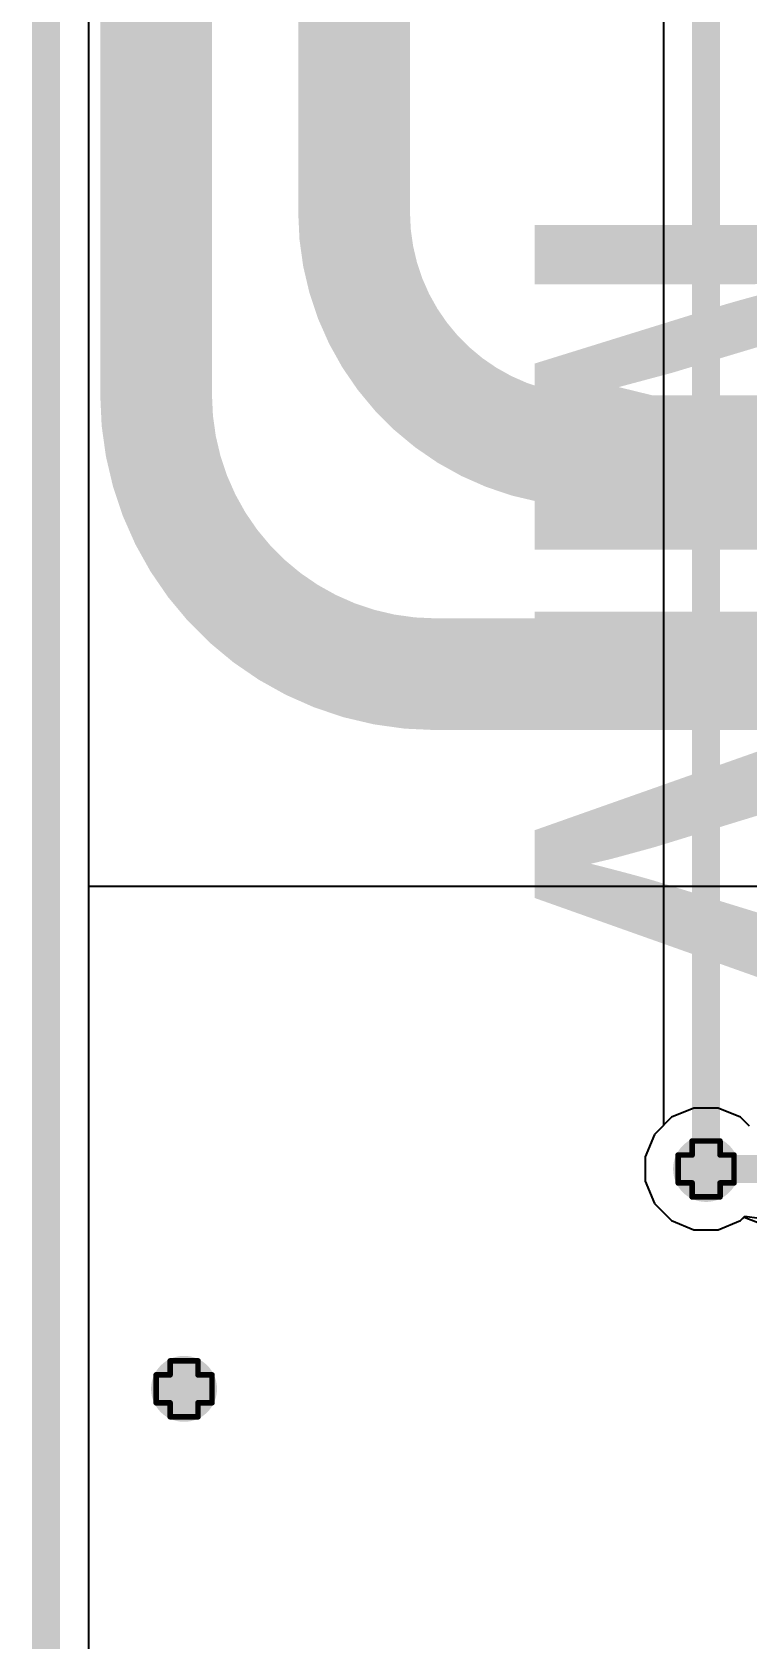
# Model space of a CAD drawing. Header units: inches. Extents: x -0.1 to 10.2, y 0 to 6.5.
# Drawn here: x -0.005 to 0.251, y 1.19 to 1.765 of the extents above; entities that cross this region are included whole.
import ezdxf

# ---------------------------------------------------------------- set-up
doc = ezdxf.new("R2010")
doc.units = ezdxf.units.IN
doc.header["$MEASUREMENT"] = 0
for name, color, linetype in [('Board Outline', 216, 'Continuous'), ('Bottom Layer', 5, 'Continuous'), ('Bottom Overlay', 54, 'Continuous'), ('Drill Drawing', 1, 'Continuous'), ('Top Layer', 1, 'Continuous'), ('Via Holes', 16, 'Continuous')]:
    doc.layers.add(name, color=color, linetype=linetype)
doc.styles.add('Arial_Bold', font='', dxfattribs={"height": 0.2})
doc.styles.get('Arial_Bold').set_extended_font_data('Arial', bold=True)

msp = doc.modelspace()

# ---------------------------------------------------------------- hatches: boundary and pattern name
at = {"layer": 'Bottom Layer'}
h = msp.add_hatch(color=5, dxfattribs=at)
edge = h.paths.add_edge_path()
edge.add_arc((0.23622, 1.35827), 0.01181, 0, 360)
h = msp.add_hatch(color=5, dxfattribs=at)
edge = h.paths.add_edge_path()
edge.add_arc((0.04937, 1.27953), 0.01181, 0, 360)
at = {"layer": 'Top Layer'}
h = msp.add_hatch(color=1, dxfattribs=at)
edge = h.paths.add_edge_path()
edge.add_arc((0.23622, 1.35827), 0.01181, 0, 360)
h = msp.add_hatch(color=1, dxfattribs=at)
edge = h.paths.add_edge_path()
edge.add_arc((0.04937, 1.27953), 0.01181, 0, 360)
at = {"layer": 'Via Holes'}
h = msp.add_hatch(color=7, dxfattribs=at)
edge = h.paths.add_edge_path()
edge.add_arc((0.23622, 1.35827), 0.00591, 0, 360)
h = msp.add_hatch(color=7, dxfattribs=at)
edge = h.paths.add_edge_path()
edge.add_arc((0.04937, 1.27953), 0.00591, 0, 360)

# ---------------------------------------------------------------- linework, layer by layer
at = {"layer": 'Board Outline'}
msp.add_lwpolyline([(0, 0, 0.01, 0.01, 0), (0, 4.33071, 0.01, 0.01, 0)], format="xyseb", dxfattribs=at)
at = {"layer": 'Bottom Layer'}
for p, q in [((0.01529, 0.33465), (0.01529, 2.83)), ((0.22093, 2.19308), (0.22093, 1.37382)), ((0.21773, 1.37062), (0.21441, 1.36261)), ((0.22093, 1.37382), (0.21773, 1.37062)), ((0.21441, 1.36261), (0.21441, 1.35393)), ((0.21441, 1.35393), (0.21773, 1.34591)), ((0.21773, 1.34591), (0.22387, 1.33978)), ((0.24857, 1.33978), (0.24982, 1.34102)), ((0.24982, 1.34102), (0.25799, 1.33793)), ((0.22387, 1.33978), (0.23188, 1.33646)), ((0.23188, 1.33646), (0.24056, 1.33646)), ((0.24056, 1.33646), (0.24857, 1.33978))]:
    msp.add_line(p, q, dxfattribs=at)
msp.add_lwpolyline([(0.23622, 1.35827, 0.01, 0.01, 0), (0.23622, 2.19308, 0.01, 0.01, 0)], format="xyseb", dxfattribs=at)
msp.add_lwpolyline([(0.23372, 1.35827, 0.005, 0.005, 1), (0.23872, 1.35827, 0.005, 0.005, 1)], format="xyseb", close=True, dxfattribs=at)
at = {"layer": 'Drill Drawing'}
for points in [[(0.22622, 1.35327, 0.002, 0.002, 0), (0.22622, 1.36327, 0.002, 0.002, 0)], [(0.22622, 1.36327, 0.002, 0.002, 0), (0.23122, 1.36327, 0.002, 0.002, 0)], [(0.23122, 1.36327, 0.002, 0.002, 0), (0.23122, 1.36827, 0.002, 0.002, 0)], [(0.23122, 1.36827, 0.002, 0.002, 0), (0.24122, 1.36827, 0.002, 0.002, 0)], [(0.24122, 1.36327, 0.002, 0.002, 0), (0.24122, 1.36827, 0.002, 0.002, 0)], [(0.24122, 1.36327, 0.002, 0.002, 0), (0.24622, 1.36327, 0.002, 0.002, 0)], [(0.24622, 1.35327, 0.002, 0.002, 0), (0.24622, 1.36327, 0.002, 0.002, 0)], [(0.22622, 1.35327, 0.002, 0.002, 0), (0.23122, 1.35327, 0.002, 0.002, 0)], [(0.23122, 1.34827, 0.002, 0.002, 0), (0.23122, 1.35327, 0.002, 0.002, 0)], [(0.24122, 1.35327, 0.002, 0.002, 0), (0.24622, 1.35327, 0.002, 0.002, 0)], [(0.24122, 1.34827, 0.002, 0.002, 0), (0.24122, 1.35327, 0.002, 0.002, 0)], [(0.23122, 1.34827, 0.002, 0.002, 0), (0.24122, 1.34827, 0.002, 0.002, 0)], [(0.04437, 1.28453, 0.002, 0.002, 0), (0.04437, 1.28953, 0.002, 0.002, 0)], [(0.04437, 1.28953, 0.002, 0.002, 0), (0.05437, 1.28953, 0.002, 0.002, 0)], [(0.05437, 1.28453, 0.002, 0.002, 0), (0.05437, 1.28953, 0.002, 0.002, 0)], [(0.03937, 1.27453, 0.002, 0.002, 0), (0.03937, 1.28453, 0.002, 0.002, 0)], [(0.03937, 1.28453, 0.002, 0.002, 0), (0.04437, 1.28453, 0.002, 0.002, 0)], [(0.05437, 1.28453, 0.002, 0.002, 0), (0.05937, 1.28453, 0.002, 0.002, 0)], [(0.05937, 1.27453, 0.002, 0.002, 0), (0.05937, 1.28453, 0.002, 0.002, 0)], [(0.03937, 1.27453, 0.002, 0.002, 0), (0.04437, 1.27453, 0.002, 0.002, 0)], [(0.04437, 1.26953, 0.002, 0.002, 0), (0.04437, 1.27453, 0.002, 0.002, 0)], [(0.05437, 1.27453, 0.002, 0.002, 0), (0.05937, 1.27453, 0.002, 0.002, 0)], [(0.05437, 1.26953, 0.002, 0.002, 0), (0.05437, 1.27453, 0.002, 0.002, 0)], [(0.04437, 1.26953, 0.002, 0.002, 0), (0.05437, 1.26953, 0.002, 0.002, 0)]]:
    msp.add_lwpolyline(points, format="xyseb", dxfattribs=at)
for points in [[(0.22572, 1.36327, 0.001, 0.001, 1), (0.22672, 1.36327, 0.001, 0.001, 1)], [(0.22572, 1.36327, 0.001, 0.001, 1), (0.22672, 1.36327, 0.001, 0.001, 1)], [(0.23072, 1.36827, 0.001, 0.001, 1), (0.23172, 1.36827, 0.001, 0.001, 1)], [(0.23072, 1.36827, 0.001, 0.001, 1), (0.23172, 1.36827, 0.001, 0.001, 1)], [(0.23072, 1.36327, 0.001, 0.001, 1), (0.23172, 1.36327, 0.001, 0.001, 1)], [(0.23072, 1.36327, 0.001, 0.001, 1), (0.23172, 1.36327, 0.001, 0.001, 1)], [(0.24072, 1.36827, 0.001, 0.001, 1), (0.24172, 1.36827, 0.001, 0.001, 1)], [(0.24072, 1.36827, 0.001, 0.001, 1), (0.24172, 1.36827, 0.001, 0.001, 1)], [(0.24072, 1.36327, 0.001, 0.001, 1), (0.24172, 1.36327, 0.001, 0.001, 1)], [(0.24072, 1.36327, 0.001, 0.001, 1), (0.24172, 1.36327, 0.001, 0.001, 1)], [(0.24572, 1.36327, 0.001, 0.001, 1), (0.24672, 1.36327, 0.001, 0.001, 1)], [(0.24572, 1.36327, 0.001, 0.001, 1), (0.24672, 1.36327, 0.001, 0.001, 1)], [(0.22572, 1.35327, 0.001, 0.001, 1), (0.22672, 1.35327, 0.001, 0.001, 1)], [(0.22572, 1.35327, 0.001, 0.001, 1), (0.22672, 1.35327, 0.001, 0.001, 1)], [(0.23072, 1.35327, 0.001, 0.001, 1), (0.23172, 1.35327, 0.001, 0.001, 1)], [(0.23072, 1.35327, 0.001, 0.001, 1), (0.23172, 1.35327, 0.001, 0.001, 1)], [(0.24072, 1.35327, 0.001, 0.001, 1), (0.24172, 1.35327, 0.001, 0.001, 1)], [(0.24072, 1.35327, 0.001, 0.001, 1), (0.24172, 1.35327, 0.001, 0.001, 1)], [(0.24572, 1.35327, 0.001, 0.001, 1), (0.24672, 1.35327, 0.001, 0.001, 1)], [(0.24572, 1.35327, 0.001, 0.001, 1), (0.24672, 1.35327, 0.001, 0.001, 1)], [(0.23072, 1.34827, 0.001, 0.001, 1), (0.23172, 1.34827, 0.001, 0.001, 1)], [(0.23072, 1.34827, 0.001, 0.001, 1), (0.23172, 1.34827, 0.001, 0.001, 1)], [(0.24072, 1.34827, 0.001, 0.001, 1), (0.24172, 1.34827, 0.001, 0.001, 1)], [(0.24072, 1.34827, 0.001, 0.001, 1), (0.24172, 1.34827, 0.001, 0.001, 1)], [(0.04387, 1.28953, 0.001, 0.001, 1), (0.04487, 1.28953, 0.001, 0.001, 1)], [(0.04387, 1.28953, 0.001, 0.001, 1), (0.04487, 1.28953, 0.001, 0.001, 1)], [(0.05387, 1.28953, 0.001, 0.001, 1), (0.05487, 1.28953, 0.001, 0.001, 1)], [(0.05387, 1.28953, 0.001, 0.001, 1), (0.05487, 1.28953, 0.001, 0.001, 1)], [(0.03887, 1.28453, 0.001, 0.001, 1), (0.03987, 1.28453, 0.001, 0.001, 1)], [(0.03887, 1.28453, 0.001, 0.001, 1), (0.03987, 1.28453, 0.001, 0.001, 1)], [(0.04387, 1.28453, 0.001, 0.001, 1), (0.04487, 1.28453, 0.001, 0.001, 1)], [(0.04387, 1.28453, 0.001, 0.001, 1), (0.04487, 1.28453, 0.001, 0.001, 1)], [(0.05387, 1.28453, 0.001, 0.001, 1), (0.05487, 1.28453, 0.001, 0.001, 1)], [(0.05387, 1.28453, 0.001, 0.001, 1), (0.05487, 1.28453, 0.001, 0.001, 1)], [(0.05887, 1.28453, 0.001, 0.001, 1), (0.05987, 1.28453, 0.001, 0.001, 1)], [(0.05887, 1.28453, 0.001, 0.001, 1), (0.05987, 1.28453, 0.001, 0.001, 1)], [(0.03887, 1.27453, 0.001, 0.001, 1), (0.03987, 1.27453, 0.001, 0.001, 1)], [(0.03887, 1.27453, 0.001, 0.001, 1), (0.03987, 1.27453, 0.001, 0.001, 1)], [(0.04387, 1.27453, 0.001, 0.001, 1), (0.04487, 1.27453, 0.001, 0.001, 1)], [(0.04387, 1.27453, 0.001, 0.001, 1), (0.04487, 1.27453, 0.001, 0.001, 1)], [(0.05387, 1.27453, 0.001, 0.001, 1), (0.05487, 1.27453, 0.001, 0.001, 1)], [(0.05387, 1.27453, 0.001, 0.001, 1), (0.05487, 1.27453, 0.001, 0.001, 1)], [(0.05887, 1.27453, 0.001, 0.001, 1), (0.05987, 1.27453, 0.001, 0.001, 1)], [(0.05887, 1.27453, 0.001, 0.001, 1), (0.05987, 1.27453, 0.001, 0.001, 1)], [(0.04387, 1.26953, 0.001, 0.001, 1), (0.04487, 1.26953, 0.001, 0.001, 1)], [(0.04387, 1.26953, 0.001, 0.001, 1), (0.04487, 1.26953, 0.001, 0.001, 1)], [(0.05387, 1.26953, 0.001, 0.001, 1), (0.05487, 1.26953, 0.001, 0.001, 1)], [(0.05387, 1.26953, 0.001, 0.001, 1), (0.05487, 1.26953, 0.001, 0.001, 1)]]:
    msp.add_lwpolyline(points, format="xyseb", close=True, dxfattribs=at)
at = {"layer": 'Top Layer'}
for p, q in [((0.01529, 0.33465), (0.01529, 1.45953)), ((0.01529, 1.45953), (0.601, 1.45953)), ((0.22387, 1.37676), (0.21773, 1.37062)), ((0.23188, 1.38008), (0.22387, 1.37676)), ((0.24056, 1.38008), (0.23188, 1.38008)), ((0.24857, 1.37676), (0.24056, 1.38008)), ((0.25177, 1.37356), (0.24857, 1.37676)), ((0.21773, 1.37062), (0.21441, 1.36261)), ((0.21441, 1.36261), (0.21441, 1.35393)), ((0.21441, 1.35393), (0.21773, 1.34591)), ((0.21773, 1.34591), (0.22387, 1.33978)), ((0.24857, 1.33978), (0.25012, 1.34132)), ((0.25012, 1.34132), (0.25526, 1.34067)), ((0.22387, 1.33978), (0.23188, 1.33646)), ((0.23188, 1.33646), (0.24056, 1.33646)), ((0.24056, 1.33646), (0.24857, 1.33978))]:
    msp.add_line(p, q, dxfattribs=at)
for points in [[(0.11024, 1.70079, 0.04, 0.04, 0), (0.11024, 3.17084, 0.04, 0.04, 0)], [(0.03937, 1.63543, 0.04, 0.04, 0), (0.03937, 2.98032, 0.04, 0.04, 0)], [(0.19567, 1.61535, 0.04, 0.04, -0.414214), (0.11024, 1.70079, 0.04, 0.04, 0)], [(0.13937, 1.53543, 0.04, 0.04, -0.414214), (0.03937, 1.63543, 0.04, 0.04, 0)], [(0.19567, 1.61535, 0.04, 0.04, 0), (0.42992, 1.61535, 0.04, 0.04, 0)], [(0.13937, 1.53543, 0.04, 0.04, 0), (0.48543, 1.53543, 0.04, 0.04, 0)], [(0.23622, 1.35827, 0.01, 0.01, 0), (1.27953, 1.35827, 0.01, 0.01, 0)]]:
    msp.add_lwpolyline(points, format="xyseb", dxfattribs=at)
for points in [[(0.10024, 1.70079, 0.02, 0.02, 1), (0.12024, 1.70079, 0.02, 0.02, 1)], [(0.10024, 1.70079, 0.02, 0.02, 1), (0.12024, 1.70079, 0.02, 0.02, 1)], [(0.02937, 1.63543, 0.02, 0.02, 1), (0.04937, 1.63543, 0.02, 0.02, 1)], [(0.02937, 1.63543, 0.02, 0.02, 1), (0.04937, 1.63543, 0.02, 0.02, 1)], [(0.18567, 1.61535, 0.02, 0.02, 1), (0.20567, 1.61535, 0.02, 0.02, 1)], [(0.18567, 1.61535, 0.02, 0.02, 1), (0.20567, 1.61535, 0.02, 0.02, 1)], [(0.12937, 1.53543, 0.02, 0.02, 1), (0.14937, 1.53543, 0.02, 0.02, 1)], [(0.12937, 1.53543, 0.02, 0.02, 1), (0.14937, 1.53543, 0.02, 0.02, 1)], [(0.23372, 1.35827, 0.005, 0.005, 1), (0.23872, 1.35827, 0.005, 0.005, 1)]]:
    msp.add_lwpolyline(points, format="xyseb", close=True, dxfattribs=at)

# ---------------------------------------------------------------- texts
at = {"layer": 'Bottom Overlay', "style": 'Arial_Bold', "text_generation_flag": 2}
msp.add_text('VIM', height=0.119, rotation=270, dxfattribs=at).set_placement((0.17487, 1.41188))

doc.saveas('drawing.dxf')
